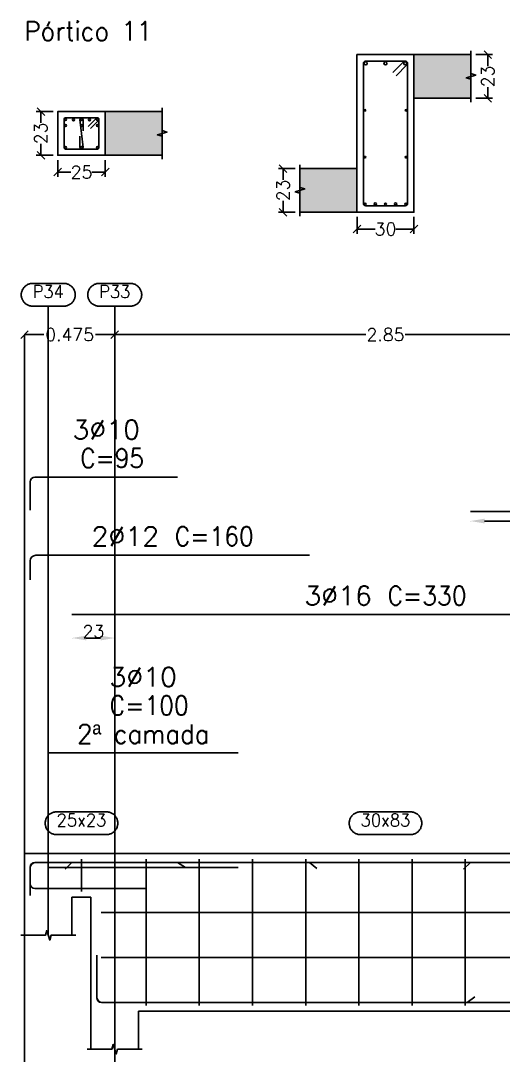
# Model space of a CAD drawing. Header units: millimetres. Extents: x 2071 to 2712, y 1262 to 1380.
# Drawn here: x 2463.99 to 2469.07, y 1277.74 to 1288.64 of the extents above; entities that cross this region are included whole.
import ezdxf
from ezdxf.enums import TextEntityAlignment as Align

# ---------------------------------------------------------------- set-up
doc = ezdxf.new("R2010")
doc.units = ezdxf.units.MM
doc.layers.add('.pormenores', color=8, linetype='Continuous')
for name, color, linetype, lineweight in [('POR_COT_COMPRIMENTO_PROJECTADO', 122, 'Continuous', 0), ('POR_COT_COT_ARM', 3, 'Continuous', 0), ('SEC_COTAS_SEC_DIM_VIGA', 122, 'Continuous', 0)]:
    doc.layers.add(name, color=color, linetype=linetype, lineweight=lineweight)
doc.styles.add('CYPETXT_0.2_romans', font='ROMANS__.TTF', dxfattribs={"height": 0.133333})
doc.styles.add('CYPETXT_romans', font='ROMANS__.TTF', dxfattribs={"height": 0.2})
doc.dimstyles.new('cype_arrow', dxfattribs={"dimtxt": 0.18, "dimasz": 0.15, "dimexe": 0.05, "dimexo": 0.05, "dimgap": 0, "dimtad": 0, "dimdec": 4, "dimzin": 0, "dimdsep": 46, "dimtxsty": 'CYPETXT_0.2_romans', "dimcen": 0.09, "dimadec": 0, "dimazin": 0, "dimtfac": 1, "dimtdec": 4, "dimtofl": 0, "dimtmove": 2, "dimatfit": 3, "dimfxl": 1, "dimtolj": 1, "dimtzin": 0, "dimarcsym": 0})
doc.dimstyles.new('cype_oblique', dxfattribs={"dimtxt": 0.18, "dimasz": 0.18, "dimexe": 0.05, "dimexo": 0.05, "dimgap": 0, "dimtad": 0, "dimdec": 4, "dimzin": 0, "dimdsep": 46, "dimtxsty": 'CYPETXT_0.2_romans', "dimblk": 'OBLIQUE', "dimtsz": 0.04, "dimcen": 0.09, "dimadec": 0, "dimazin": 0, "dimtfac": 1, "dimtdec": 4, "dimtofl": 0, "dimtmove": 2, "dimatfit": 3, "dimfxl": 1, "dimtolj": 1, "dimtzin": 0, "dimarcsym": 0})

# ---------------------------------------------------------------- blocks, each defined once
blk = doc.blocks.new('*D210')
at = {"layer": 'Defpoints', "color": 0, "transparency": 16777216}
for p in [(2464.378, 1287.218), (2464.878, 1287.218), (2464.878, 1287.041)]:
    blk.add_point(p, dxfattribs=at)
at = {"layer": 'SEC_COTAS_SEC_DIM_VIGA', "color": 0, "lineweight": -2, "transparency": 16777216}
for p, q in [((2464.378, 1287.168), (2464.378, 1286.991)), ((2464.878, 1287.168), (2464.878, 1286.991)), ((2464.418, 1287.081), (2464.338, 1287.001)), ((2464.838, 1287.001), (2464.918, 1287.081)), ((2464.378, 1287.041), (2464.517, 1287.041)), ((2464.878, 1287.041), (2464.738, 1287.041))]:
    blk.add_line(p, q, dxfattribs=at)
at = {"layer": 'SEC_COTAS_SEC_DIM_VIGA', "color": 0, "transparency": 16777216, "insert": (2464.628, 1287.041), "char_height": 0.1333, "attachment_point": 5, "style": 'CYPETXT_0.2_romans'}
blk.add_mtext('\\A1;25', dxfattribs=at)
blk = doc.blocks.new('_OBLIQUE')
at = {"color": 0, "linetype": 'ByBlock'}
blk.add_line((-0.5, -0.5), (0.5, 0.5), dxfattribs=at)
blk = doc.blocks.new('*D211')
at = {"layer": 'Defpoints', "color": 0, "transparency": 16777216}
for p in [(2464.2, 1287.678), (2464.378, 1287.678), (2464.378, 1287.218)]:
    blk.add_point(p, dxfattribs=at)
at = {"layer": 'SEC_COTAS_SEC_DIM_VIGA', "color": 0, "lineweight": -2, "transparency": 16777216}
for p, q in [((2464.24, 1287.638), (2464.16, 1287.718)), ((2464.328, 1287.678), (2464.15, 1287.678)), ((2464.2, 1287.678), (2464.2, 1287.558)), ((2464.2, 1287.218), (2464.2, 1287.337)), ((2464.328, 1287.218), (2464.15, 1287.218)), ((2464.16, 1287.258), (2464.24, 1287.178))]:
    blk.add_line(p, q, dxfattribs=at)
at = {"layer": 'SEC_COTAS_SEC_DIM_VIGA', "color": 0, "transparency": 16777216, "insert": (2464.2, 1287.448), "char_height": 0.1333, "attachment_point": 5, "rotation": 90, "style": 'CYPETXT_0.2_romans'}
blk.add_mtext('\\A1;23', dxfattribs=at)
blk = doc.blocks.new('*D212')
at = {"layer": 'Defpoints', "color": 0, "transparency": 16777216}
for p in [(2467.528, 1286.618), (2468.128, 1286.618), (2468.128, 1286.441)]:
    blk.add_point(p, dxfattribs=at)
at = {"layer": 'SEC_COTAS_SEC_DIM_VIGA', "color": 0, "lineweight": -2, "transparency": 16777216}
for p, q in [((2467.528, 1286.568), (2467.528, 1286.391)), ((2468.128, 1286.568), (2468.128, 1286.391)), ((2467.568, 1286.481), (2467.488, 1286.401)), ((2467.528, 1286.441), (2467.718, 1286.441)), ((2468.128, 1286.441), (2467.937, 1286.441)), ((2468.088, 1286.401), (2468.168, 1286.481))]:
    blk.add_line(p, q, dxfattribs=at)
at = {"layer": 'SEC_COTAS_SEC_DIM_VIGA', "color": 0, "transparency": 16777216, "insert": (2467.828, 1286.441), "char_height": 0.1333, "attachment_point": 5, "style": 'CYPETXT_0.2_romans'}
blk.add_mtext('\\A1;30', dxfattribs=at)
blk = doc.blocks.new('*D213')
at = {"layer": 'Defpoints', "color": 0, "transparency": 16777216}
for p in [(2466.75, 1287.078), (2466.928, 1287.078), (2466.928, 1286.618)]:
    blk.add_point(p, dxfattribs=at)
at = {"layer": 'SEC_COTAS_SEC_DIM_VIGA', "color": 0, "lineweight": -2, "transparency": 16777216}
for p, q in [((2466.878, 1287.078), (2466.7, 1287.078)), ((2466.79, 1287.038), (2466.71, 1287.118)), ((2466.75, 1287.078), (2466.75, 1286.958)), ((2466.75, 1286.618), (2466.75, 1286.737)), ((2466.71, 1286.658), (2466.79, 1286.578)), ((2466.878, 1286.618), (2466.7, 1286.618))]:
    blk.add_line(p, q, dxfattribs=at)
at = {"layer": 'SEC_COTAS_SEC_DIM_VIGA', "color": 0, "transparency": 16777216, "insert": (2466.75, 1286.848), "char_height": 0.1333, "attachment_point": 5, "rotation": 90, "style": 'CYPETXT_0.2_romans'}
blk.add_mtext('\\A1;23', dxfattribs=at)
blk = doc.blocks.new('*D214')
at = {"layer": 'Defpoints', "color": 0, "transparency": 16777216}
for p in [(2468.728, 1288.278), (2468.905, 1288.278), (2468.728, 1287.818)]:
    blk.add_point(p, dxfattribs=at)
at = {"layer": 'SEC_COTAS_SEC_DIM_VIGA', "color": 0, "lineweight": -2, "transparency": 16777216}
for p, q in [((2468.778, 1288.278), (2468.955, 1288.278)), ((2468.945, 1288.238), (2468.865, 1288.318)), ((2468.905, 1288.278), (2468.905, 1288.158)), ((2468.905, 1287.818), (2468.905, 1287.937)), ((2468.778, 1287.818), (2468.955, 1287.818)), ((2468.865, 1287.858), (2468.945, 1287.778))]:
    blk.add_line(p, q, dxfattribs=at)
at = {"layer": 'SEC_COTAS_SEC_DIM_VIGA', "color": 0, "transparency": 16777216, "insert": (2468.905, 1288.048), "char_height": 0.1333, "attachment_point": 5, "rotation": 90, "style": 'CYPETXT_0.2_romans'}
blk.add_mtext('\\A1;23', dxfattribs=at)
blk = doc.blocks.new('*D220')
at = {"layer": 'Defpoints', "color": 0, "transparency": 16777216}
for p in [(2464.028, 1285.329), (2464.028, 1285.329), (2464.978, 1285.329)]:
    blk.add_point(p, dxfattribs=at)
at = {"layer": 'POR_COT_COMPRIMENTO_PROJECTADO', "color": 0, "lineweight": -2, "transparency": 16777216}
for p, q in [((2464.068, 1285.369), (2463.988, 1285.289)), ((2464.028, 1285.329), (2464.028, 1285.329)), ((2464.028, 1285.329), (2464.232, 1285.329)), ((2464.978, 1285.329), (2464.774, 1285.329)), ((2464.938, 1285.289), (2465.018, 1285.369)), ((2464.978, 1285.329), (2464.978, 1285.329))]:
    blk.add_line(p, q, dxfattribs=at)
at = {"layer": 'POR_COT_COMPRIMENTO_PROJECTADO', "color": 0, "transparency": 16777216, "insert": (2464.503, 1285.329), "char_height": 0.1333, "attachment_point": 5, "style": 'CYPETXT_0.2_romans'}
blk.add_mtext('\\A1;0.475', dxfattribs=at)
blk = doc.blocks.new('*D221')
at = {"layer": 'Defpoints', "color": 0, "transparency": 16777216}
for p in [(2464.978, 1285.329), (2464.978, 1285.329), (2470.678, 1285.329)]:
    blk.add_point(p, dxfattribs=at)
at = {"layer": 'POR_COT_COMPRIMENTO_PROJECTADO', "color": 0, "lineweight": -2, "transparency": 16777216}
for p, q in [((2465.018, 1285.369), (2464.938, 1285.289)), ((2464.978, 1285.329), (2464.978, 1285.329)), ((2464.978, 1285.329), (2467.62, 1285.329)), ((2470.678, 1285.329), (2468.035, 1285.329)), ((2470.638, 1285.289), (2470.718, 1285.369)), ((2470.678, 1285.329), (2470.678, 1285.329))]:
    blk.add_line(p, q, dxfattribs=at)
at = {"layer": 'POR_COT_COMPRIMENTO_PROJECTADO', "color": 0, "transparency": 16777216, "insert": (2467.828, 1285.329), "char_height": 0.1333, "attachment_point": 5, "style": 'CYPETXT_0.2_romans'}
blk.add_mtext('\\A1;2.85', dxfattribs=at)
blk = doc.blocks.new('*D223')
at = {"layer": 'Defpoints', "color": 0, "transparency": 16777216}
for p in [(2464.528, 1282.134), (2464.978, 1282.134), (2464.978, 1282.134)]:
    blk.add_point(p, dxfattribs=at)
at = {"layer": 'POR_COT_COT_ARM', "color": 0, "lineweight": -2, "transparency": 16777216}
for p, q in [((2464.528, 1282.134), (2464.528, 1282.134)), ((2464.678, 1282.134), (2464.828, 1282.134)), ((2464.978, 1282.134), (2464.978, 1282.134))]:
    blk.add_line(p, q, dxfattribs=at)
at = {"layer": 'POR_COT_COT_ARM', "color": 0, "transparency": 16777216}
for points in [[(2464.678, 1282.159), (2464.678, 1282.109), (2464.528, 1282.134)], [(2464.828, 1282.109), (2464.828, 1282.159), (2464.978, 1282.134)]]:
    blk.add_solid(points, dxfattribs=at)
at = {"layer": 'POR_COT_COT_ARM', "color": 0, "transparency": 16777216, "insert": (2464.753, 1282.202), "char_height": 0.1333, "attachment_point": 5, "style": 'CYPETXT_0.2_romans'}
blk.add_mtext('\\A1;23', dxfattribs=at)
blk = doc.blocks.new('*D225')
at = {"layer": 'Defpoints', "color": 0, "transparency": 16777216}
for p in [(2468.721, 1283.366), (2470.678, 1283.366), (2470.678, 1283.366)]:
    blk.add_point(p, dxfattribs=at)
at = {"layer": 'POR_COT_COT_ARM', "color": 0, "lineweight": -2, "transparency": 16777216}
for p, q in [((2468.721, 1283.366), (2468.721, 1283.366)), ((2468.871, 1283.366), (2469.593, 1283.366)), ((2470.528, 1283.366), (2469.806, 1283.366)), ((2470.678, 1283.366), (2470.678, 1283.366))]:
    blk.add_line(p, q, dxfattribs=at)
at = {"layer": 'POR_COT_COT_ARM', "color": 0, "transparency": 16777216}
for points in [[(2468.871, 1283.391), (2468.871, 1283.341), (2468.721, 1283.366)], [(2470.528, 1283.341), (2470.528, 1283.391), (2470.678, 1283.366)]]:
    blk.add_solid(points, dxfattribs=at)
at = {"layer": 'POR_COT_COT_ARM', "color": 0, "transparency": 16777216, "insert": (2469.699, 1283.366), "char_height": 0.1333, "attachment_point": 5, "style": 'CYPETXT_0.2_romans'}
blk.add_mtext('\\A1;98', dxfattribs=at)

msp = doc.modelspace()

# ---------------------------------------------------------------- hatches: boundary and pattern name
at = {"layer": '.pormenores', "true_color": 0xdad7d3}
for points in [[(2468.72768, 1288.27786), (2468.12768, 1288.27786), (2468.12768, 1287.81786), (2468.72768, 1287.81786)], [(2465.47768, 1287.67786), (2464.87768, 1287.67786), (2464.87768, 1287.21786), (2465.47768, 1287.21786)], [(2466.92768, 1287.07786), (2467.52768, 1287.07786), (2467.52768, 1286.61786), (2466.92768, 1286.61786)]]:
    msp.add_hatch(color=254, dxfattribs=at).paths.add_polyline_path(points, flags=0)

# ---------------------------------------------------------------- linework, layer by layer
at = {"layer": '.pormenores'}
for p, q in [((2464.27768, 1285.32853), (2464.27768, 1285.62853)), ((2464.97768, 1285.32853), (2464.97768, 1285.62853)), ((2464.02768, 1285.32853), (2464.02768, 1272.28987)), ((2464.27768, 1279.0034), (2464.27768, 1285.32853)), ((2464.97768, 1285.32853), (2464.97768, 1272.28987)), ((2464.52768, 1279.8634), (2464.72768, 1279.8634)), ((2465.22768, 1279.8634), (2470.42768, 1279.8634)), ((2464.52768, 1279.7714), (2464.45696, 1279.70069)), ((2464.62768, 1279.8034), (2464.62768, 1279.4634)), ((2465.30768, 1279.8034), (2465.30768, 1278.2634)), ((2465.6391, 1279.7714), (2465.7236, 1279.71791)), ((2465.86768, 1279.8034), (2465.86768, 1278.2634)), ((2466.42768, 1279.8034), (2466.42768, 1278.2634)), ((2466.98768, 1279.8034), (2466.98768, 1278.2634)), ((2467.02768, 1279.7714), (2467.10434, 1279.7072)), ((2467.54768, 1279.8034), (2467.54768, 1278.2634)), ((2468.10768, 1279.8034), (2468.10768, 1278.2634)), ((2468.72122, 1279.7714), (2468.65051, 1279.70069)), ((2468.66768, 1279.8034), (2468.66768, 1278.2634)), ((2464.02768, 1279.4034), (2464.02768, 1279.0034)), ((2464.52768, 1279.4034), (2464.72768, 1279.4034)), ((2464.52768, 1279.4034), (2464.52768, 1279.0034)), ((2464.72768, 1279.4034), (2464.72768, 1277.8034)), ((2468.68768, 1278.2954), (2468.7668, 1278.35655)), ((2465.22768, 1278.2034), (2470.42768, 1278.2034)), ((2465.22768, 1278.2034), (2465.22768, 1277.8034))]:
    msp.add_line(p, q, dxfattribs=at)
for points in [[(2468.12768, 1288.27786), (2467.52768, 1288.27786), (2467.52768, 1286.61786), (2468.12768, 1286.61786), (2468.12768, 1288.27786)], [(2464.87768, 1287.67786), (2464.37768, 1287.67786), (2464.37768, 1287.21786), (2464.87768, 1287.21786), (2464.87768, 1287.67786)], [(2464.44168, 1285.86853), (2464.44969, 1285.86826), (2464.45767, 1285.86746), (2464.46558, 1285.86612), (2464.47338, 1285.86426), (2464.48104, 1285.86189), (2464.48852, 1285.85901), (2464.4958, 1285.85563), (2464.50283, 1285.85178), (2464.50959, 1285.84746), (2464.51605, 1285.8427), (2464.52217, 1285.83753), (2464.52793, 1285.83195), (2464.53331, 1285.826), (2464.53828, 1285.81971), (2464.54282, 1285.8131), (2464.54691, 1285.8062), (2464.55053, 1285.79904), (2464.55366, 1285.79166), (2464.55629, 1285.78408), (2464.55841, 1285.77635), (2464.56, 1285.76849), (2464.56107, 1285.76054), (2464.56161, 1285.75254), (2464.56161, 1285.74452), (2464.56107, 1285.73652), (2464.56, 1285.72857), (2464.55841, 1285.72071), (2464.55629, 1285.71297), (2464.55366, 1285.7054), (2464.55053, 1285.69802), (2464.54691, 1285.69086), (2464.54282, 1285.68396), (2464.53828, 1285.67735), (2464.53331, 1285.67105), (2464.52793, 1285.6651), (2464.52217, 1285.65953), (2464.51605, 1285.65435), (2464.50959, 1285.64959), (2464.50283, 1285.64528), (2464.4958, 1285.64143), (2464.48852, 1285.63805), (2464.48104, 1285.63517), (2464.47338, 1285.63279), (2464.46558, 1285.63093), (2464.45767, 1285.6296), (2464.44969, 1285.6288), (2464.44168, 1285.62853), (2464.11368, 1285.62853), (2464.10566, 1285.6288), (2464.09768, 1285.6296), (2464.08977, 1285.63093), (2464.08197, 1285.63279), (2464.07431, 1285.63517), (2464.06683, 1285.63805), (2464.05955, 1285.64143), (2464.05252, 1285.64528), (2464.04576, 1285.64959), (2464.03931, 1285.65435), (2464.03318, 1285.65953), (2464.02742, 1285.6651), (2464.02204, 1285.67105), (2464.01707, 1285.67735), (2464.01253, 1285.68396), (2464.00844, 1285.69086), (2464.00482, 1285.69802), (2464.00169, 1285.7054), (2463.99906, 1285.71297), (2463.99694, 1285.72071), (2463.99535, 1285.72857), (2463.99428, 1285.73652), (2463.99374, 1285.74452), (2463.99374, 1285.75254), (2463.99428, 1285.76054), (2463.99535, 1285.76849), (2463.99694, 1285.77635), (2463.99906, 1285.78408), (2464.00169, 1285.79166), (2464.00482, 1285.79904), (2464.00844, 1285.8062), (2464.01253, 1285.8131), (2464.01707, 1285.81971), (2464.02204, 1285.826), (2464.02742, 1285.83195), (2464.03318, 1285.83753), (2464.03931, 1285.8427), (2464.04576, 1285.84746), (2464.05252, 1285.85178), (2464.05955, 1285.85563), (2464.06683, 1285.85901), (2464.07431, 1285.86189), (2464.08197, 1285.86426), (2464.08977, 1285.86612), (2464.09768, 1285.86746), (2464.10566, 1285.86826), (2464.11368, 1285.86853), (2464.44168, 1285.86853)], [(2465.14168, 1285.86853), (2465.14969, 1285.86826), (2465.15767, 1285.86746), (2465.16558, 1285.86612), (2465.17338, 1285.86426), (2465.18104, 1285.86189), (2465.18852, 1285.85901), (2465.1958, 1285.85563), (2465.20283, 1285.85178), (2465.20959, 1285.84746), (2465.21605, 1285.8427), (2465.22217, 1285.83753), (2465.22793, 1285.83195), (2465.23331, 1285.826), (2465.23828, 1285.81971), (2465.24282, 1285.8131), (2465.24691, 1285.8062), (2465.25053, 1285.79904), (2465.25366, 1285.79166), (2465.25629, 1285.78408), (2465.25841, 1285.77635), (2465.26, 1285.76849), (2465.26107, 1285.76054), (2465.26161, 1285.75254), (2465.26161, 1285.74452), (2465.26107, 1285.73652), (2465.26, 1285.72857), (2465.25841, 1285.72071), (2465.25629, 1285.71297), (2465.25366, 1285.7054), (2465.25053, 1285.69802), (2465.24691, 1285.69086), (2465.24282, 1285.68396), (2465.23828, 1285.67735), (2465.23331, 1285.67105), (2465.22793, 1285.6651), (2465.22217, 1285.65953), (2465.21605, 1285.65435), (2465.20959, 1285.64959), (2465.20283, 1285.64528), (2465.1958, 1285.64143), (2465.18852, 1285.63805), (2465.18104, 1285.63517), (2465.17338, 1285.63279), (2465.16558, 1285.63093), (2465.15767, 1285.6296), (2465.14969, 1285.6288), (2465.14168, 1285.62853), (2464.81368, 1285.62853), (2464.80566, 1285.6288), (2464.79768, 1285.6296), (2464.78977, 1285.63093), (2464.78197, 1285.63279), (2464.77431, 1285.63517), (2464.76683, 1285.63805), (2464.75955, 1285.64143), (2464.75252, 1285.64528), (2464.74576, 1285.64959), (2464.73931, 1285.65435), (2464.73318, 1285.65953), (2464.72742, 1285.6651), (2464.72204, 1285.67105), (2464.71707, 1285.67735), (2464.71253, 1285.68396), (2464.70844, 1285.69086), (2464.70482, 1285.69802), (2464.70169, 1285.7054), (2464.69906, 1285.71297), (2464.69694, 1285.72071), (2464.69535, 1285.72857), (2464.69428, 1285.73652), (2464.69374, 1285.74452), (2464.69374, 1285.75254), (2464.69428, 1285.76054), (2464.69535, 1285.76849), (2464.69694, 1285.77635), (2464.69906, 1285.78408), (2464.70169, 1285.79166), (2464.70482, 1285.79904), (2464.70844, 1285.8062), (2464.71253, 1285.8131), (2464.71707, 1285.81971), (2464.72204, 1285.826), (2464.72742, 1285.83195), (2464.73318, 1285.83753), (2464.73931, 1285.8427), (2464.74576, 1285.84746), (2464.75252, 1285.85178), (2464.75955, 1285.85563), (2464.76683, 1285.85901), (2464.77431, 1285.86189), (2464.78197, 1285.86426), (2464.78977, 1285.86612), (2464.79768, 1285.86746), (2464.80566, 1285.86826), (2464.81368, 1285.86853), (2465.14168, 1285.86853)], [(2464.88968, 1280.3034), (2464.89769, 1280.30314), (2464.90567, 1280.30233), (2464.91358, 1280.301), (2464.92138, 1280.29914), (2464.92904, 1280.29677), (2464.93652, 1280.29388), (2464.9438, 1280.29051), (2464.95083, 1280.28665), (2464.95759, 1280.28234), (2464.96405, 1280.27758), (2464.97017, 1280.2724), (2464.97593, 1280.26683), (2464.98131, 1280.26088), (2464.98628, 1280.25459), (2464.99082, 1280.24797), (2464.99491, 1280.24107), (2464.99853, 1280.23392), (2465.00166, 1280.22653), (2465.00429, 1280.21896), (2465.00641, 1280.21122), (2465.008, 1280.20336), (2465.00907, 1280.19542), (2465.00961, 1280.18741), (2465.00961, 1280.1794), (2465.00907, 1280.17139), (2465.008, 1280.16345), (2465.00641, 1280.15559), (2465.00429, 1280.14785), (2465.00166, 1280.14028), (2464.99853, 1280.13289), (2464.99491, 1280.12574), (2464.99082, 1280.11884), (2464.98628, 1280.11222), (2464.98131, 1280.10593), (2464.97593, 1280.09998), (2464.97017, 1280.09441), (2464.96405, 1280.08923), (2464.95759, 1280.08447), (2464.95083, 1280.08016), (2464.9438, 1280.0763), (2464.93652, 1280.07293), (2464.92904, 1280.07004), (2464.92138, 1280.06767), (2464.91358, 1280.06581), (2464.90567, 1280.06448), (2464.89769, 1280.06367), (2464.88968, 1280.0634), (2464.36568, 1280.0634), (2464.35766, 1280.06367), (2464.34968, 1280.06448), (2464.34177, 1280.06581), (2464.33397, 1280.06767), (2464.32631, 1280.07004), (2464.31883, 1280.07293), (2464.31155, 1280.0763), (2464.30452, 1280.08016), (2464.29776, 1280.08447), (2464.29131, 1280.08923), (2464.28518, 1280.09441), (2464.27942, 1280.09998), (2464.27404, 1280.10593), (2464.26907, 1280.11222), (2464.26453, 1280.11884), (2464.26044, 1280.12574), (2464.25682, 1280.13289), (2464.25369, 1280.14028), (2464.25106, 1280.14785), (2464.24894, 1280.15559), (2464.24735, 1280.16345), (2464.24628, 1280.17139), (2464.24574, 1280.1794), (2464.24574, 1280.18741), (2464.24628, 1280.19542), (2464.24735, 1280.20336), (2464.24894, 1280.21122), (2464.25106, 1280.21896), (2464.25369, 1280.22653), (2464.25682, 1280.23392), (2464.26044, 1280.24107), (2464.26453, 1280.24797), (2464.26907, 1280.25459), (2464.27404, 1280.26088), (2464.27942, 1280.26683), (2464.28518, 1280.2724), (2464.29131, 1280.27758), (2464.29776, 1280.28234), (2464.30452, 1280.28665), (2464.31155, 1280.29051), (2464.31883, 1280.29388), (2464.32631, 1280.29677), (2464.33397, 1280.29914), (2464.34177, 1280.301), (2464.34968, 1280.30233), (2464.35766, 1280.30314), (2464.36568, 1280.3034), (2464.88968, 1280.3034)], [(2468.08968, 1280.3034), (2468.09769, 1280.30314), (2468.10567, 1280.30233), (2468.11358, 1280.301), (2468.12138, 1280.29914), (2468.12904, 1280.29677), (2468.13652, 1280.29388), (2468.1438, 1280.29051), (2468.15083, 1280.28665), (2468.15759, 1280.28234), (2468.16405, 1280.27758), (2468.17017, 1280.2724), (2468.17593, 1280.26683), (2468.18131, 1280.26088), (2468.18628, 1280.25459), (2468.19082, 1280.24797), (2468.19491, 1280.24107), (2468.19853, 1280.23392), (2468.20166, 1280.22653), (2468.20429, 1280.21896), (2468.20641, 1280.21122), (2468.208, 1280.20336), (2468.20907, 1280.19542), (2468.20961, 1280.18741), (2468.20961, 1280.1794), (2468.20907, 1280.17139), (2468.208, 1280.16345), (2468.20641, 1280.15559), (2468.20429, 1280.14785), (2468.20166, 1280.14028), (2468.19853, 1280.13289), (2468.19491, 1280.12574), (2468.19082, 1280.11884), (2468.18628, 1280.11222), (2468.18131, 1280.10593), (2468.17593, 1280.09998), (2468.17017, 1280.09441), (2468.16405, 1280.08923), (2468.15759, 1280.08447), (2468.15083, 1280.08016), (2468.1438, 1280.0763), (2468.13652, 1280.07293), (2468.12904, 1280.07004), (2468.12138, 1280.06767), (2468.11358, 1280.06581), (2468.10567, 1280.06448), (2468.09769, 1280.06367), (2468.08968, 1280.0634), (2467.56568, 1280.0634), (2467.55766, 1280.06367), (2467.54968, 1280.06448), (2467.54177, 1280.06581), (2467.53397, 1280.06767), (2467.52631, 1280.07004), (2467.51883, 1280.07293), (2467.51155, 1280.0763), (2467.50452, 1280.08016), (2467.49776, 1280.08447), (2467.49131, 1280.08923), (2467.48518, 1280.09441), (2467.47942, 1280.09998), (2467.47404, 1280.10593), (2467.46907, 1280.11222), (2467.46453, 1280.11884), (2467.46044, 1280.12574), (2467.45682, 1280.13289), (2467.45369, 1280.14028), (2467.45106, 1280.14785), (2467.44894, 1280.15559), (2467.44735, 1280.16345), (2467.44628, 1280.17139), (2467.44574, 1280.1794), (2467.44574, 1280.18741), (2467.44628, 1280.19542), (2467.44735, 1280.20336), (2467.44894, 1280.21122), (2467.45106, 1280.21896), (2467.45369, 1280.22653), (2467.45682, 1280.23392), (2467.46044, 1280.24107), (2467.46453, 1280.24797), (2467.46907, 1280.25459), (2467.47404, 1280.26088), (2467.47942, 1280.26683), (2467.48518, 1280.2724), (2467.49131, 1280.27758), (2467.49776, 1280.28234), (2467.50452, 1280.28665), (2467.51155, 1280.29051), (2467.51883, 1280.29388), (2467.52631, 1280.29677), (2467.53397, 1280.29914), (2467.54177, 1280.301), (2467.54968, 1280.30233), (2467.55766, 1280.30314), (2467.56568, 1280.3034), (2468.08968, 1280.3034)]]:
    msp.add_lwpolyline(points, close=True, dxfattribs=at)
at = {"layer": '.pormenores', "color": 254, "true_color": 0xdad7d3}
for points in [[(2468.72768, 1288.27786), (2468.12768, 1288.27786), (2468.12768, 1287.81786), (2468.72768, 1287.81786)], [(2465.47768, 1287.67786), (2464.87768, 1287.67786), (2464.87768, 1287.21786), (2465.47768, 1287.21786)], [(2466.92768, 1287.07786), (2467.52768, 1287.07786), (2467.52768, 1286.61786), (2466.92768, 1286.61786)]]:
    msp.add_lwpolyline(points, close=True, dxfattribs=at)
at = {"layer": '.pormenores'}
for points in [[(2468.72768, 1288.27786), (2468.12768, 1288.27786), (2468.12768, 1287.81786), (2468.72768, 1287.81786)], [(2468.72768, 1288.31786), (2468.72768, 1288.07786), (2468.77768, 1288.06286), (2468.67768, 1288.03286), (2468.72768, 1288.01786), (2468.72768, 1287.77786)], [(2467.93951, 1288.05575), (2468.05265, 1288.16889), (2468.05509, 1288.17175), (2468.05706, 1288.17496), (2468.0585, 1288.17844), (2468.05938, 1288.18211), (2468.05968, 1288.18586), (2468.05921, 1288.19054), (2468.05785, 1288.19505), (2468.05563, 1288.19919), (2468.05265, 1288.20283), (2468.04901, 1288.20582), (2468.04486, 1288.20803), (2468.04036, 1288.2094), (2468.03568, 1288.20986), (2467.61968, 1288.20986), (2467.61049, 1288.20803), (2467.6027, 1288.20283), (2467.5975, 1288.19505), (2467.59568, 1288.18586), (2467.59568, 1286.70986), (2467.5975, 1286.70068), (2467.6027, 1286.69289), (2467.61049, 1286.68769), (2467.61968, 1286.68586), (2468.03568, 1286.68586), (2468.04486, 1286.68769), (2468.05265, 1286.69289), (2468.05785, 1286.70068), (2468.05968, 1286.70986), (2468.05968, 1288.18586), (2468.05921, 1288.19054), (2468.05785, 1288.19505), (2468.05563, 1288.19919), (2468.05265, 1288.20283), (2468.04901, 1288.20582), (2468.04486, 1288.20803), (2468.04036, 1288.2094), (2468.03568, 1288.20986), (2468.03099, 1288.2094), (2468.02649, 1288.20803), (2468.02234, 1288.20582), (2468.0187, 1288.20283), (2467.90557, 1288.08969)], [(2465.47768, 1287.71786), (2465.47768, 1287.47786), (2465.52768, 1287.46286), (2465.42768, 1287.43286), (2465.47768, 1287.41786), (2465.47768, 1287.17786)], [(2464.72214, 1287.49969), (2464.80699, 1287.58455), (2464.80898, 1287.58697), (2464.81046, 1287.58974), (2464.81137, 1287.59274), (2464.81168, 1287.59586), (2464.81137, 1287.59898), (2464.81046, 1287.60198), (2464.80898, 1287.60475), (2464.80699, 1287.60717), (2464.80456, 1287.60916), (2464.8018, 1287.61064), (2464.7988, 1287.61155), (2464.79568, 1287.61186), (2464.45968, 1287.61186), (2464.45355, 1287.61064), (2464.44836, 1287.60717), (2464.44489, 1287.60198), (2464.44368, 1287.59586), (2464.44368, 1287.29986), (2464.44489, 1287.29374), (2464.44836, 1287.28855), (2464.45355, 1287.28508), (2464.45968, 1287.28386), (2464.79568, 1287.28386), (2464.8018, 1287.28508), (2464.80699, 1287.28855), (2464.81046, 1287.29374), (2464.81168, 1287.29986), (2464.81168, 1287.59586), (2464.81137, 1287.59898), (2464.81046, 1287.60198), (2464.80898, 1287.60475), (2464.80699, 1287.60717), (2464.80456, 1287.60916), (2464.8018, 1287.61064), (2464.7988, 1287.61155), (2464.79568, 1287.61186), (2464.79255, 1287.61155), (2464.78955, 1287.61064), (2464.78679, 1287.60916), (2464.78436, 1287.60717), (2464.69951, 1287.52232)], [(2464.61168, 1287.41986), (2464.61168, 1287.29986), (2464.61208, 1287.2963), (2464.61326, 1287.29292), (2464.61517, 1287.28988), (2464.6177, 1287.28735), (2464.62073, 1287.28545), (2464.62411, 1287.28426), (2464.62768, 1287.28386), (2464.63124, 1287.28426), (2464.63462, 1287.28545), (2464.63765, 1287.28735), (2464.64018, 1287.28988), (2464.64209, 1287.29292), (2464.64327, 1287.2963), (2464.64368, 1287.29986), (2464.61168, 1287.59586), (2464.61208, 1287.59942), (2464.61326, 1287.6028), (2464.61517, 1287.60584), (2464.6177, 1287.60837), (2464.62073, 1287.61028), (2464.62411, 1287.61146), (2464.62768, 1287.61186), (2464.63124, 1287.61146), (2464.63462, 1287.61028), (2464.63765, 1287.60837), (2464.64018, 1287.60584), (2464.64209, 1287.6028), (2464.64327, 1287.59942), (2464.64368, 1287.59586), (2464.64368, 1287.47586)], [(2465.47768, 1287.67786), (2464.87768, 1287.67786), (2464.87768, 1287.21786), (2465.47768, 1287.21786)], [(2466.92768, 1287.11786), (2466.92768, 1286.87786), (2466.97768, 1286.86286), (2466.87768, 1286.83286), (2466.92768, 1286.81786), (2466.92768, 1286.57786)], [(2466.92768, 1287.07786), (2467.52768, 1287.07786), (2467.52768, 1286.61786), (2466.92768, 1286.61786)], [(2464.08768, 1283.47996), (2464.08768, 1283.77853), (2464.09148, 1283.79766), (2464.10232, 1283.81388), (2464.11854, 1283.82472), (2464.13768, 1283.82853), (2465.6391, 1283.82853)], [(2468.72122, 1283.46579), (2472.62122, 1283.46579)], [(2464.08768, 1282.74509), (2464.08768, 1282.94509), (2464.09224, 1282.96805), (2464.10525, 1282.98752), (2464.12471, 1283.00053), (2464.14768, 1283.00509), (2467.02768, 1283.00509)], [(2464.52768, 1282.38032), (2471.12768, 1282.38032)], [(2464.27768, 1280.9234), (2466.27768, 1280.9234)], [(2464.52768, 1279.8634), (2464.02768, 1279.8634), (2464.02768, 1279.4034)], [(2464.72768, 1279.8634), (2465.22768, 1279.8634)], [(2464.08768, 1279.42283), (2464.08768, 1279.7214), (2464.09148, 1279.74054), (2464.10232, 1279.75676), (2464.11854, 1279.7676), (2464.13768, 1279.7714), (2465.6391, 1279.7714)], [(2464.28768, 1279.7714), (2464.13768, 1279.7714), (2464.11854, 1279.7676), (2464.10232, 1279.75676), (2464.09148, 1279.74054), (2464.08768, 1279.7214), (2464.08768, 1279.5454), (2464.09148, 1279.52627), (2464.10232, 1279.51005), (2464.11854, 1279.49921), (2464.13768, 1279.4954), (2465.31168, 1279.4954)], [(2464.08768, 1279.5114), (2464.08768, 1279.7114), (2464.09224, 1279.73437), (2464.10525, 1279.75383), (2464.12471, 1279.76684), (2464.14768, 1279.7714), (2467.02768, 1279.7714)], [(2464.52768, 1279.7714), (2471.12768, 1279.7714)], [(2468.72122, 1279.7714), (2472.62122, 1279.7714)], [(2464.27768, 1279.7154), (2466.27768, 1279.7154)], [(2464.83386, 1279.24207), (2470.92768, 1279.24207)], [(2463.98768, 1279.0034), (2464.24768, 1279.0034), (2464.26268, 1279.0534), (2464.29268, 1278.9534), (2464.30768, 1279.0034), (2464.56768, 1279.0034)], [(2464.78768, 1278.7954), (2464.78768, 1278.3454), (2464.79148, 1278.32627), (2464.80232, 1278.31005), (2464.81854, 1278.29921), (2464.83768, 1278.2954), (2470.88768, 1278.2954)], [(2464.78768, 1278.7954), (2464.78768, 1278.3554), (2464.79224, 1278.33244), (2464.80525, 1278.31298), (2464.82471, 1278.29997), (2464.84768, 1278.2954), (2468.68768, 1278.2954)], [(2464.83386, 1278.76874), (2470.92768, 1278.76874)], [(2464.68768, 1277.8034), (2464.94768, 1277.8034), (2464.96268, 1277.8534), (2464.99268, 1277.7534), (2465.00768, 1277.8034), (2465.26768, 1277.8034)]]:
    msp.add_lwpolyline(points, dxfattribs=at)
for centre, radius in [((2467.61968, 1288.18586), 0.016), ((2467.82768, 1288.18586), 0.016), ((2468.03568, 1288.18586), 0.016), ((2464.45968, 1287.59586), 0.01), ((2464.54368, 1287.59386), 0.012), ((2464.62768, 1287.59586), 0.01), ((2464.71168, 1287.59386), 0.012), ((2464.79568, 1287.59586), 0.01), ((2467.61168, 1287.69186), 0.008), ((2468.04368, 1287.69186), 0.008), ((2464.45968, 1287.53186), 0.01), ((2464.62768, 1287.53186), 0.01), ((2464.79568, 1287.53186), 0.01), ((2464.45968, 1287.29986), 0.01), ((2464.62768, 1287.29986), 0.01), ((2464.79568, 1287.29986), 0.01), ((2467.61168, 1287.19786), 0.008), ((2468.04368, 1287.19786), 0.008), ((2467.61368, 1286.70386), 0.01), ((2467.72068, 1286.70586), 0.012), ((2467.82768, 1286.70386), 0.01), ((2467.93468, 1286.70586), 0.012), ((2468.04168, 1286.70386), 0.01)]:
    msp.add_circle(centre, radius, dxfattribs=at)

# ---------------------------------------------------------------- texts
at = {"layer": '.pormenores', "style": 'CYPETXT_romans'}
for s, height, width, p, p2 in [('Pórtico 11', 0.2, 0.812701, (2464.02768, 1288.42586), (2465.37168, 1288.42586)), ('P34', 0.133333, 0.837611, (2464.11368, 1285.71519), (2464.44168, 1285.71519)), ('P33', 0.133333, 0.837611, (2464.81368, 1285.71519), (2465.14168, 1285.71519)), ('3%%c10', 0.2, 0.945763, (2464.53289, 1284.22853), (2465.24389, 1284.22853)), (' C=95', 0.2, 0.738609, (2464.49089, 1283.92853), (2465.28589, 1283.92853)), ('2%%c12', 0.2, 0.945763, (2464.73368, 1283.10509), (2465.44468, 1283.10509)), (' C=160', 0.2, 0.754144, (2465.48468, 1283.10509), (2466.44168, 1283.10509)), ('3%%c16', 0.2, 0.945763, (2466.97368, 1282.48032), (2467.68468, 1282.48032)), (' C=330', 0.2, 0.754144, (2467.72468, 1282.48032), (2468.68168, 1282.48032)), ('3%%c10', 0.2, 0.945763, (2464.92218, 1281.6234), (2465.63318, 1281.6234)), (' C=100', 0.2, 0.754144, (2464.79918, 1281.3234), (2465.75618, 1281.3234)), ('2ª camada', 0.2, 0.811422, (2464.58168, 1281.0234), (2465.97368, 1281.0234)), ('25x23', 0.133333, 0.840683, (2464.36568, 1280.15007), (2464.88968, 1280.15007)), ('30x83', 0.133333, 0.840683, (2467.56568, 1280.15007), (2468.08968, 1280.15007))]:
    msp.add_text(s, height=height, dxfattribs=dict(at, width=width)).set_placement(p, p2, align=Align.FIT)

# ---------------------------------------------------------------- dimensions: what is measured, and where the dimension line sits
at = {"layer": '.pormenores'}
for p1, p2, distance, text, picture, middle in [((2468.72768, 1287.81786), (2468.72768, 1288.27786), -0.17733, '23', '*D214', (2468.90501, 1288.04786)), ((2464.37768, 1287.21786), (2464.37768, 1287.67786), 0.17733, '23', '*D211', (2464.20034, 1287.44786)), ((2464.37768, 1287.21786), (2464.87768, 1287.21786), -0.17733, '25', '*D210', (2464.62768, 1287.04053)), ((2466.92768, 1286.61786), (2466.92768, 1287.07786), 0.17733, '23', '*D213', (2466.75034, 1286.84786)), ((2467.52768, 1286.61786), (2468.12768, 1286.61786), -0.17733, '30', '*D212', (2467.82768, 1286.44053))]:
    dim = msp.add_aligned_dim(p1=p1, p2=p2, distance=distance, text=text, dimstyle='cype_oblique', dxfattribs=at)
    dim.commit()
    dim.dimension.update_dxf_attribs({"geometry": picture, "text_midpoint": middle})
for p1, p2, text, dimstyle, picture, middle in [((2464.97768, 1285.32853), (2464.02768, 1285.32853), '0.475', 'cype_oblique', '*D220', (2464.50268, 1285.32853)), ((2470.67768, 1285.32853), (2464.97768, 1285.32853), '2.85', 'cype_oblique', '*D221', (2467.82768, 1285.32853)), ((2468.72122, 1283.36579), (2470.67768, 1283.36579), '98', 'cype_arrow', '*D225', (2469.69945, 1283.36579)), ((2464.52768, 1282.13432), (2464.97768, 1282.13432), '23', 'cype_arrow', '*D223', (2464.75268, 1282.2016))]:
    dim = msp.add_aligned_dim(p1=p1, p2=p2, distance=0, text=text, dimstyle=dimstyle, override={"dimexe": 0, "dimexo": 0}, dxfattribs=at)
    dim.commit()
    dim.dimension.update_dxf_attribs({"geometry": picture, "text_midpoint": middle})

doc.saveas('drawing.dxf')
